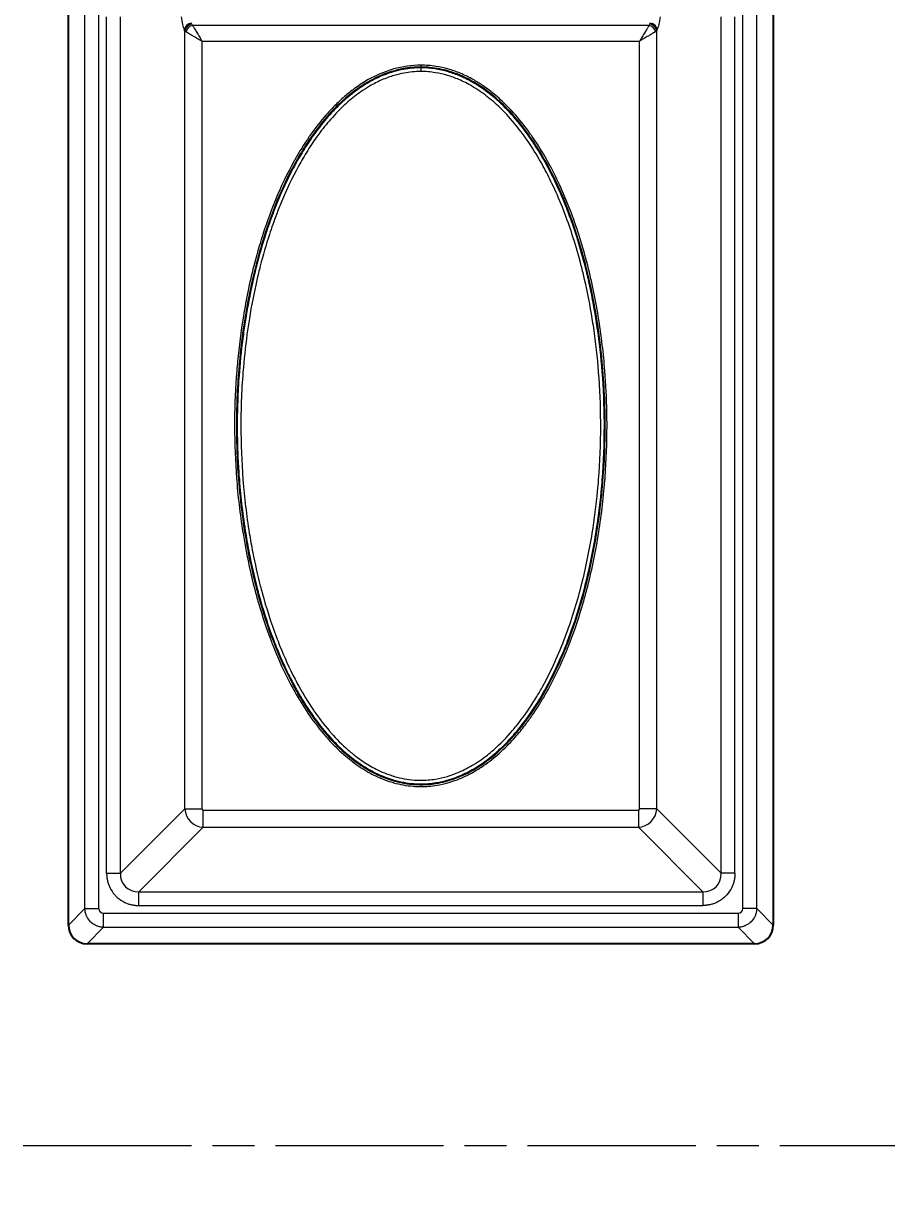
# Model space of a CAD drawing. Header units: millimetres. Extents: x 0 to 1486, y 0 to 1051.
# Drawn here: x 882.64 to 919.02, y 287.73 to 336.79 of the extents above; entities that cross this region are included whole.
import ezdxf

# ---------------------------------------------------------------- set-up
doc = ezdxf.new("R2010")
doc.units = ezdxf.units.MM
doc.header["$LTSCALE"] = 1.25
doc.linetypes.add('CHAIN', pattern=[0.3543, 0.2362, -0.0295, 0.0591, -0.0295])
for name, color, linetype, lineweight, true_color in [('Bemaßungen(DIN)', 7, 'Continuous', 5, 0x262659), ('Mittellinie(DIN)', 7, 'CHAIN', 15, 0x262659), ('Sichtbare Kanten(DIN)', 7, 'Continuous', 25, 0x262659), ('Sichtbare tangentiale Kanten(DIN)', 7, 'Continuous', 15, 0x1a1a3e)]:
    doc.layers.add(name, color=color, linetype=linetype, lineweight=lineweight, true_color=true_color)
doc.styles.add('Aktuell-DINGroßer Text', font='arial.ttf')
doc.dimstyles.new('STANDARD-DIN', dxfattribs={"dimscale": 1.25, "dimtxt": 5.25, "dimasz": 2.5, "dimexe": 3.175, "dimexo": 0, "dimgap": 0.8, "dimtad": 1, "dimrnd": 1e-08, "dimtxsty": 'Aktuell-DINGroßer Text', "dimcen": 0.09, "dimdle": 10, "dimclrd": 256, "dimclre": 256, "dimclrt": 256, "dimazin": 2, "dimtfac": 0.666667, "dimtmove": 0, "dimatfit": 3, "dimfxl": 1, "dimtolj": 1, "dimlwd": 25, "dimlwe": 25, "dimarcsym": 0})

# ---------------------------------------------------------------- blocks, each defined once
blk = doc.blocks.new('*D37')
at = {"layer": 'Bemaßungen(DIN)', "color": 250, "linetype": 'Continuous', "lineweight": 25, "true_color": 0x3f3f3f, "transparency": 16777216}
for p, q in [((1105.173, 296.347), (1131.662, 297.272)), ((1081.138, 283.508), (1131.662, 281.744))]:
    blk.add_line(p, q, dxfattribs=at)
for start, end in [(2.81942, 3.63885), (358, 2), (356.36115, 357.18058)]:
    blk.add_arc((909.321, 289.508), 218.508, start, end, dxfattribs=at)
at = {"layer": 'Bemaßungen(DIN)', "color": 250, "linetype": 'Continuous', "true_color": 0x3f3f3f, "transparency": 16777216}
for points in [[(1128.085, 300.278), (1127.044, 300.234), (1127.696, 297.134)], [(1127.044, 278.782), (1128.085, 278.738), (1127.696, 281.882)]]:
    blk.add_solid(points, dxfattribs=at)
at = {"layer": 'Defpoints', "color": 0, "linetype": 'Continuous', "transparency": 16777216}
for p in [(1105.173, 296.347), (909.321, 289.508), (1127.814, 286.966), (1081.138, 283.508)]:
    blk.add_point(p, dxfattribs=at)
at = {"layer": 'Bemaßungen(DIN)', "color": 179, "linetype": 'Continuous', "lineweight": 25, "true_color": 0x262659, "transparency": 16777216, "insert": (1120.267, 285.488), "char_height": 6.5625, "attachment_point": 1, "rotation": 90, "style": 'Aktuell-DINGroßer Text'}
blk.add_mtext('\\A1;4°', dxfattribs=at)

msp = doc.modelspace()

# ---------------------------------------------------------------- linework, layer by layer
at = {"layer": 'Mittellinie(DIN)', "ltscale": 23.990969}
msp.add_line((192.013, 289.508), (1084.263, 289.508), dxfattribs=at)
at = {"layer": 'Sichtbare Kanten(DIN)'}
for p, q in [((884.538, 298.796), (884.538, 411.92)), ((914.238, 411.92), (914.238, 298.796)), ((913.45, 298.008), (885.326, 298.008))]:
    msp.add_line(p, q, dxfattribs=at)
for centre, major_axis in [((885.351, 298.82), (-0.583, -0.583)), ((913.426, 298.82), (0.583, -0.583))]:
    msp.add_ellipse(centre, major_axis=major_axis, ratio=0.970288, start_param=5.512866, end_param=7.053504, dxfattribs=at)
at = {"layer": 'Sichtbare tangentiale Kanten(DIN)'}
for p, q in [((885.232, 299.49), (885.232, 411.227)), ((885.823, 299.49), (885.823, 411.227)), ((912.954, 299.49), (912.954, 411.227)), ((913.545, 299.49), (913.545, 411.227)), ((886.151, 300.979), (886.151, 337.061)), ((886.733, 300.979), (886.733, 337.061)), ((912.044, 300.979), (912.044, 337.061)), ((912.626, 300.979), (912.626, 337.061)), ((889.736, 336.747), (889.714, 336.79)), ((889.768, 336.704), (909.008, 336.704)), ((909.041, 336.747), (909.062, 336.79)), ((889.445, 336.478), (889.423, 336.52)), ((889.445, 303.691), (889.445, 336.478)), ((909.332, 336.478), (909.353, 336.52)), ((909.332, 303.691), (909.332, 336.478)), ((890.172, 303.691), (890.172, 336.03)), ((890.172, 336.03), (908.604, 336.03)), ((908.604, 303.691), (908.604, 336.03)), ((899.388, 335.025), (899.388, 334.949)), ((899.388, 334.949), (899.388, 334.913)), ((899.388, 334.913), (899.388, 334.759)), ((886.733, 300.979), (889.445, 303.691)), ((889.445, 303.691), (890.172, 303.691)), ((909.332, 303.691), (908.604, 303.691)), ((912.044, 300.979), (909.332, 303.691)), ((890.221, 302.915), (890.221, 303.642)), ((890.221, 303.642), (908.556, 303.642)), ((908.556, 303.642), (908.556, 302.915)), ((887.509, 300.203), (890.221, 302.915)), ((890.221, 302.915), (908.556, 302.915)), ((911.267, 300.203), (908.556, 302.915)), ((886.151, 300.979), (886.733, 300.979)), ((912.626, 300.979), (912.044, 300.979)), ((887.509, 300.203), (911.267, 300.203)), ((887.509, 299.621), (887.509, 300.203)), ((911.267, 300.203), (911.267, 299.621)), ((884.538, 298.796), (885.232, 299.49)), ((885.232, 299.49), (885.823, 299.49)), ((886.02, 298.702), (886.02, 299.293)), ((886.02, 299.293), (912.757, 299.293)), ((887.509, 299.621), (911.267, 299.621)), ((912.757, 299.293), (912.757, 298.702)), ((913.545, 299.49), (912.954, 299.49)), ((914.238, 298.796), (913.545, 299.49)), ((885.326, 298.008), (886.02, 298.702)), ((886.02, 298.702), (912.757, 298.702)), ((913.45, 298.008), (912.757, 298.702))]:
    msp.add_line(p, q, dxfattribs=at)
for centre, major_axis, ratio, start_param, end_param in [((889.554, 337.595), (-0.001, 1.197), 0.249407, 2.033422, 2.685728), ((909.223, 337.595), (0.001, 1.197), 0.249407, 3.597457, 4.249764), ((889.714, 336.52), (-0.267, -0.136), 0.876427, 4.292601, 5.756816), ((889.736, 336.478), (-0.267, -0.136), 0.876427, 4.292601, 5.756816), ((889.768, 336.434), (-0.212, -0.212), 0.822157, 4.024283, 5.400495), ((890.261, 336.799), (-0.539, 0), 0.439726, 0.219686, 0.413587), ((908.515, 336.799), (0.539, 0), 0.439726, 5.869599, 6.063499), ((909.008, 336.434), (0.212, -0.212), 0.822157, 0.88269, 2.258902), ((909.041, 336.478), (0.267, -0.136), 0.876427, 0.526369, 1.990584), ((909.062, 336.52), (0.267, -0.136), 0.876427, 0.526369, 1.990584), ((890.226, 336.531), (-0.803, 0), 0.281851, 0.234549, 0.438861), ((908.551, 336.531), (0.803, 0), 0.281851, 5.844325, 6.048636), ((890.224, 303.694), (0.566, -0.566), 0.950188, 3.956104, 5.468674), ((890.224, 303.694), (0.0375, 0.0375), 0.943242, 2.385308, 3.897877), ((908.553, 303.694), (-0.566, -0.566), 0.950188, 0.814511, 2.327081), ((908.553, 303.694), (-0.0375, 0.0375), 0.943242, 2.385308, 3.897877), ((887.593, 301.063), (0.65, 0.65), 0.870843, 2.385491, 3.897694), ((911.183, 301.063), (-0.65, 0.65), 0.870843, 2.385491, 3.897694), ((886.026, 299.496), (-0.146, -0.146), 0.970883, 5.512439, 7.053932), ((912.751, 299.496), (-0.146, 0.146), 0.970883, 2.370846, 3.912339)]:
    msp.add_ellipse(centre, major_axis=major_axis, ratio=ratio, start_param=start_param, end_param=end_param, dxfattribs=at)
for points, knots in [([(889.768, 336.704), (889.774, 336.695), (889.779, 336.685), (889.785, 336.675), (889.792, 336.665), (889.798, 336.654), (889.805, 336.643), (889.816, 336.624), (889.828, 336.604), (889.841, 336.583), (889.843, 336.579), (889.846, 336.574), (889.848, 336.57), (889.874, 336.527), (889.902, 336.481), (889.931, 336.432), (889.937, 336.423), (889.943, 336.413), (889.949, 336.403), (889.984, 336.344), (890.021, 336.283), (890.058, 336.22), (890.077, 336.189), (890.096, 336.157), (890.115, 336.126), (890.125, 336.11), (890.134, 336.094), (890.144, 336.078), (890.153, 336.062), (890.163, 336.046), (890.172, 336.03)], [0, 0, 0, 0, 0.0583903, 0.0583903, 0.0583903, 0.1166231, 0.1166231, 0.1166231, 0.213731, 0.213731, 0.213731, 0.233069, 0.233069, 0.233069, 0.4274621, 0.4274621, 0.4274621, 0.4661163, 0.4661163, 0.4661163, 0.6989275, 0.6989275, 0.6989275, 0.8156207, 0.8156207, 0.8156207, 0.8739806, 0.8739806, 0.8739806, 0.9322842, 0.9322842, 0.9322842, 0.9322842]), ([(909.008, 336.704), (909.003, 336.695), (908.997, 336.685), (908.991, 336.675), (908.985, 336.665), (908.978, 336.654), (908.972, 336.643), (908.961, 336.624), (908.949, 336.604), (908.936, 336.583), (908.933, 336.579), (908.931, 336.574), (908.928, 336.57), (908.903, 336.527), (908.875, 336.481), (908.845, 336.432), (908.84, 336.423), (908.834, 336.413), (908.828, 336.403), (908.792, 336.344), (908.756, 336.283), (908.718, 336.22), (908.699, 336.189), (908.68, 336.157), (908.661, 336.126), (908.652, 336.11), (908.642, 336.094), (908.633, 336.078), (908.623, 336.062), (908.614, 336.046), (908.604, 336.03)], [0, 0, 0, 0, 0.0583903, 0.0583903, 0.0583903, 0.1166231, 0.1166231, 0.1166231, 0.2137311, 0.2137311, 0.2137311, 0.233069, 0.233069, 0.233069, 0.4274621, 0.4274621, 0.4274621, 0.4661163, 0.4661163, 0.4661163, 0.6989275, 0.6989275, 0.6989275, 0.8156207, 0.8156207, 0.8156207, 0.8739806, 0.8739806, 0.8739806, 0.9322842, 0.9322842, 0.9322842, 0.9322842]), ([(889.499, 336.434), (889.508, 336.429), (889.517, 336.423), (889.528, 336.417), (889.538, 336.411), (889.549, 336.405), (889.56, 336.398), (889.579, 336.387), (889.599, 336.375), (889.62, 336.362), (889.624, 336.36), (889.628, 336.357), (889.632, 336.354), (889.675, 336.329), (889.722, 336.301), (889.77, 336.272), (889.78, 336.266), (889.79, 336.26), (889.799, 336.254), (889.858, 336.219), (889.92, 336.182), (889.982, 336.144), (890.014, 336.125), (890.045, 336.107), (890.077, 336.087), (890.093, 336.078), (890.109, 336.068), (890.125, 336.059), (890.14, 336.049), (890.156, 336.04), (890.172, 336.03)], [0, 0, 0, 0, 0.0583903, 0.0583903, 0.0583903, 0.1166231, 0.1166231, 0.1166231, 0.213731, 0.213731, 0.213731, 0.233069, 0.233069, 0.233069, 0.4274621, 0.4274621, 0.4274621, 0.4661163, 0.4661163, 0.4661163, 0.6989275, 0.6989275, 0.6989275, 0.8156207, 0.8156207, 0.8156207, 0.8739806, 0.8739806, 0.8739806, 0.9322842, 0.9322842, 0.9322842, 0.9322842]), ([(909.278, 336.434), (909.269, 336.429), (909.259, 336.423), (909.249, 336.417), (909.239, 336.411), (909.228, 336.405), (909.217, 336.398), (909.198, 336.387), (909.178, 336.375), (909.157, 336.362), (909.153, 336.36), (909.148, 336.357), (909.144, 336.354), (909.101, 336.329), (909.055, 336.301), (909.006, 336.272), (908.997, 336.266), (908.987, 336.26), (908.977, 336.254), (908.918, 336.219), (908.857, 336.182), (908.794, 336.144), (908.763, 336.125), (908.731, 336.107), (908.7, 336.087), (908.684, 336.078), (908.668, 336.068), (908.652, 336.059), (908.636, 336.049), (908.62, 336.04), (908.604, 336.03)], [0, 0, 0, 0, 0.0583903, 0.0583903, 0.0583903, 0.1166231, 0.1166231, 0.1166231, 0.2137311, 0.2137311, 0.2137311, 0.233069, 0.233069, 0.233069, 0.4274621, 0.4274621, 0.4274621, 0.4661163, 0.4661163, 0.4661163, 0.6989275, 0.6989275, 0.6989275, 0.8156207, 0.8156207, 0.8156207, 0.8739806, 0.8739806, 0.8739806, 0.9322842, 0.9322842, 0.9322842, 0.9322842]), ([(899.388, 335.025), (899.601, 335.025), (899.815, 335.008), (900.025, 334.975), (900.197, 334.948), (900.367, 334.911), (900.534, 334.864), (900.71, 334.814), (900.882, 334.754), (901.051, 334.684), (901.24, 334.605), (901.423, 334.515), (901.601, 334.415), (901.733, 334.34), (901.863, 334.26), (901.989, 334.175), (902.183, 334.043), (902.37, 333.9), (902.549, 333.749), (902.641, 333.671), (902.73, 333.591), (902.817, 333.51), (903.012, 333.327), (903.198, 333.135), (903.374, 332.934), (903.598, 332.68), (903.807, 332.414), (904.003, 332.138), (904.031, 332.098), (904.059, 332.058), (904.087, 332.018), (904.307, 331.7), (904.511, 331.371), (904.7, 331.034), (904.725, 330.99), (904.75, 330.946), (904.774, 330.902), (904.935, 330.607), (905.086, 330.306), (905.228, 330.001), (905.391, 329.648), (905.542, 329.29), (905.681, 328.927), (905.956, 328.212), (906.187, 327.48), (906.381, 326.74), (906.383, 326.734), (906.384, 326.728), (906.386, 326.722), (906.582, 325.973), (906.74, 325.215), (906.865, 324.451), (906.932, 324.046), (906.989, 323.639), (907.037, 323.231), (907.079, 322.871), (907.115, 322.509), (907.143, 322.147), (907.189, 321.568), (907.218, 320.987), (907.229, 320.406), (907.233, 320.213), (907.235, 320.021), (907.235, 319.829), (907.235, 319.108), (907.209, 318.388), (907.156, 317.67), (907.152, 317.617), (907.148, 317.563), (907.144, 317.51), (907.082, 316.739), (906.99, 315.97), (906.865, 315.206), (906.864, 315.198), (906.863, 315.19), (906.861, 315.183), (906.737, 314.427), (906.58, 313.676), (906.386, 312.936), (906.337, 312.749), (906.286, 312.563), (906.233, 312.378), (906.071, 311.82), (905.888, 311.268), (905.679, 310.726), (905.644, 310.633), (905.607, 310.54), (905.57, 310.447), (905.318, 309.822), (905.031, 309.211), (904.701, 308.623), (904.656, 308.545), (904.611, 308.467), (904.566, 308.389), (904.415, 308.134), (904.256, 307.883), (904.087, 307.639), (903.989, 307.498), (903.887, 307.358), (903.783, 307.222), (903.652, 307.051), (903.516, 306.885), (903.374, 306.723), (903.189, 306.513), (902.995, 306.311), (902.789, 306.121), (902.711, 306.049), (902.631, 305.978), (902.549, 305.909), (902.329, 305.723), (902.097, 305.55), (901.854, 305.395), (901.771, 305.342), (901.686, 305.291), (901.601, 305.243), (901.382, 305.119), (901.154, 305.011), (900.919, 304.921), (900.793, 304.873), (900.664, 304.83), (900.534, 304.793), (900.379, 304.749), (900.221, 304.714), (900.063, 304.688), (899.84, 304.651), (899.614, 304.632), (899.388, 304.632), (899.277, 304.632), (899.166, 304.637), (899.055, 304.646), (898.781, 304.668), (898.508, 304.718), (898.243, 304.793), (898.238, 304.794), (898.234, 304.796), (898.229, 304.797), (897.937, 304.88), (897.654, 304.994), (897.383, 305.131), (897.313, 305.167), (897.244, 305.204), (897.176, 305.243), (896.944, 305.374), (896.721, 305.522), (896.509, 305.683), (896.413, 305.756), (896.319, 305.831), (896.227, 305.909), (895.992, 306.108), (895.77, 306.323), (895.56, 306.548), (895.507, 306.606), (895.454, 306.664), (895.402, 306.723), (895.147, 307.014), (894.91, 307.321), (894.69, 307.639), (894.67, 307.668), (894.65, 307.697), (894.631, 307.726), (894.433, 308.017), (894.248, 308.317), (894.076, 308.623), (894.02, 308.722), (893.966, 308.821), (893.913, 308.921), (893.638, 309.439), (893.395, 309.973), (893.179, 310.518), (893.151, 310.587), (893.124, 310.656), (893.097, 310.726), (892.889, 311.268), (892.705, 311.82), (892.544, 312.378), (892.49, 312.563), (892.439, 312.749), (892.39, 312.936), (892.223, 313.575), (892.083, 314.221), (891.968, 314.872), (891.948, 314.983), (891.929, 315.095), (891.911, 315.206), (891.786, 315.97), (891.694, 316.739), (891.633, 317.51), (891.631, 317.538), (891.628, 317.567), (891.626, 317.595), (891.57, 318.338), (891.542, 319.083), (891.542, 319.829), (891.542, 319.9), (891.542, 319.97), (891.542, 320.041), (891.547, 320.744), (891.577, 321.447), (891.633, 322.147), (891.643, 322.278), (891.654, 322.408), (891.667, 322.538), (891.726, 323.178), (891.807, 323.817), (891.911, 324.451), (891.971, 324.814), (892.038, 325.177), (892.113, 325.537), (892.196, 325.934), (892.288, 326.329), (892.39, 326.722), (892.502, 327.148), (892.626, 327.572), (892.763, 327.991), (892.866, 328.307), (892.978, 328.621), (893.097, 328.931), (893.152, 329.073), (893.208, 329.214), (893.266, 329.354), (893.497, 329.914), (893.757, 330.461), (894.052, 330.99), (894.06, 331.005), (894.068, 331.019), (894.076, 331.034), (894.266, 331.371), (894.469, 331.7), (894.69, 332.018), (894.699, 332.032), (894.709, 332.046), (894.719, 332.06), (894.931, 332.363), (895.158, 332.656), (895.402, 332.934), (895.531, 333.08), (895.664, 333.222), (895.803, 333.359), (895.939, 333.494), (896.081, 333.624), (896.227, 333.749), (896.359, 333.861), (896.496, 333.968), (896.636, 334.069), (896.81, 334.194), (896.99, 334.31), (897.175, 334.415), (897.325, 334.499), (897.48, 334.577), (897.637, 334.646), (897.834, 334.732), (898.036, 334.805), (898.243, 334.864), (898.615, 334.969), (899.002, 335.025), (899.388, 335.025)], [0, 0, 0, 0, 0.639708, 0.639708, 0.639708, 1.160348, 1.160348, 1.160348, 1.708499, 1.708499, 1.708499, 2.321068, 2.321068, 2.321068, 2.777127, 2.777127, 2.777127, 3.481707, 3.481707, 3.481707, 3.840961, 3.840961, 3.840961, 4.642216, 4.642216, 4.642216, 5.656868, 5.656868, 5.656868, 5.802986, 5.802986, 5.802986, 6.963587, 6.963587, 6.963587, 7.114552, 7.114552, 7.114552, 8.124051, 8.124051, 8.124051, 9.289556, 9.289556, 9.289556, 11.587453, 11.587453, 11.587453, 11.605982, 11.605982, 11.605982, 13.927144, 13.927144, 13.927144, 15.159529, 15.159529, 15.159529, 16.248341, 16.248341, 16.248341, 17.992352, 17.992352, 17.992352, 18.569576, 18.569576, 18.569576, 20.730291, 20.730291, 20.730291, 20.890769, 20.890769, 20.890769, 23.211965, 23.211965, 23.211965, 23.235727, 23.235727, 23.235727, 25.53318, 25.53318, 25.53318, 26.112017, 26.112017, 26.112017, 27.854377, 27.854377, 27.854377, 28.153739, 28.153739, 28.153739, 30.175566, 30.175566, 30.175566, 30.445968, 30.445968, 30.445968, 31.33622, 31.33622, 31.33622, 31.85246, 31.85246, 31.85246, 32.496894, 32.496894, 32.496894, 33.336993, 33.336993, 33.336993, 33.657412, 33.657412, 33.657412, 34.522413, 34.522413, 34.522413, 34.818036, 34.818036, 34.818036, 35.57249, 35.57249, 35.57249, 35.978641, 35.978641, 35.978641, 36.46173, 36.46173, 36.46173, 37.139135, 37.139135, 37.139135, 37.472442, 37.472442, 37.472442, 38.299742, 38.299742, 38.299742, 38.313597, 38.313597, 38.313597, 39.224503, 39.224503, 39.224503, 39.460285, 39.460285, 39.460285, 40.259784, 40.259784, 40.259784, 40.620853, 40.620853, 40.620853, 41.545701, 41.545701, 41.545701, 41.781511, 41.781511, 41.781511, 42.942132, 42.942132, 42.942132, 43.047049, 43.047049, 43.047049, 44.102719, 44.102719, 44.102719, 44.442229, 44.442229, 44.442229, 46.200033, 46.200033, 46.200033, 46.423921, 46.423921, 46.423921, 48.166433, 48.166433, 48.166433, 48.745108, 48.745108, 48.745108, 50.727284, 50.727284, 50.727284, 51.066318, 51.066318, 51.066318, 53.387519, 53.387519, 53.387519, 53.473034, 53.473034, 53.473034, 55.708716, 55.708716, 55.708716, 55.921312, 55.921312, 55.921312, 58.029915, 58.029915, 58.029915, 58.421576, 58.421576, 58.421576, 60.351166, 60.351166, 60.351166, 61.455449, 61.455449, 61.455449, 62.672368, 62.672368, 62.672368, 63.995258, 63.995258, 63.995258, 64.993535, 64.993535, 64.993535, 65.448701, 65.448701, 65.448701, 67.264643, 67.264643, 67.264643, 67.314699, 67.314699, 67.314699, 68.475297, 68.475297, 68.475297, 68.525889, 68.525889, 68.525889, 69.636002, 69.636002, 69.636002, 70.220476, 70.220476, 70.220476, 70.796631, 70.796631, 70.796631, 71.316647, 71.316647, 71.316647, 71.957253, 71.957253, 71.957253, 72.473802, 72.473802, 72.473802, 73.117889, 73.117889, 73.117889, 74.278288, 74.278288, 74.278288, 74.278288]), ([(899.388, 334.949), (899.65, 334.949), (900.209, 334.893), (901.083, 334.623), (901.962, 334.139), (902.811, 333.448), (903.571, 332.62), (904.202, 331.737), (904.935, 330.501), (905.672, 328.857), (906.297, 326.872), (906.715, 324.986), (907.029, 322.896), (907.195, 320.452), (907.122, 317.597), (906.782, 314.9), (906.224, 312.494), (905.507, 310.383), (904.664, 308.62), (903.706, 307.191), (902.801, 306.188), (901.869, 305.454), (900.98, 304.995), (900.047, 304.727), (899.065, 304.673), (898.144, 304.873), (897.39, 305.196), (896.76, 305.575), (896.158, 306.051), (895.554, 306.646), (894.985, 307.335), (894.444, 308.129), (893.839, 309.183), (893.195, 310.599), (892.556, 312.489), (892.005, 314.845), (891.674, 317.414), (891.585, 320.067), (891.713, 322.638), (892.09, 325.29), (892.682, 327.615), (893.383, 329.501), (893.994, 330.768), (894.61, 331.787), (895.183, 332.582), (895.908, 333.394), (896.733, 334.087), (897.683, 334.62), (898.551, 334.893), (899.141, 334.949), (899.388, 334.949)], [0, 0, 0, 0, 0.801473, 1.708499, 2.777127, 3.840961, 5.018658, 6.172353, 7.114552, 9.351003, 11.587453, 13.373491, 15.159529, 17.94491, 20.730291, 23.740723, 26.112017, 28.153739, 30.445968, 31.987116, 33.336993, 34.522413, 35.57249, 36.368743, 37.472442, 38.554664, 39.224503, 39.965544, 40.78815, 41.545701, 42.532728, 43.487478, 44.442229, 46.200033, 48.166433, 50.445565, 53.473034, 55.947305, 58.421576, 61.208417, 63.995258, 65.629951, 67.264643, 68.228999, 69.222094, 70.220476, 71.519846, 72.473802, 73.523577, 74.278288, 74.278288, 74.278288, 74.278288]), ([(899.388, 334.913), (899.781, 334.913), (900.174, 334.852), (900.55, 334.742), (900.72, 334.692), (900.887, 334.631), (901.05, 334.562), (901.246, 334.478), (901.437, 334.381), (901.621, 334.274), (901.736, 334.206), (901.849, 334.134), (901.959, 334.059), (902.169, 333.915), (902.37, 333.757), (902.561, 333.59), (902.603, 333.553), (902.646, 333.515), (902.687, 333.477), (902.93, 333.254), (903.158, 333.016), (903.371, 332.766), (903.432, 332.695), (903.492, 332.623), (903.551, 332.55), (903.733, 332.323), (903.904, 332.089), (904.066, 331.849), (904.116, 331.775), (904.165, 331.7), (904.214, 331.625), (904.372, 331.378), (904.522, 331.125), (904.664, 330.868), (904.671, 330.855), (904.678, 330.842), (904.686, 330.828), (904.841, 330.544), (904.986, 330.254), (905.122, 329.961), (905.286, 329.609), (905.436, 329.252), (905.575, 328.89), (905.588, 328.856), (905.601, 328.821), (905.614, 328.786), (905.738, 328.459), (905.852, 328.129), (905.958, 327.796), (906.083, 327.403), (906.197, 327.006), (906.3, 326.607), (906.36, 326.373), (906.416, 326.138), (906.469, 325.902), (906.583, 325.395), (906.681, 324.885), (906.764, 324.372), (906.785, 324.24), (906.806, 324.108), (906.825, 323.975), (906.916, 323.355), (906.985, 322.732), (907.034, 322.107), (907.089, 321.402), (907.118, 320.694), (907.122, 319.987), (907.122, 319.934), (907.122, 319.881), (907.122, 319.829), (907.122, 319.068), (907.093, 318.308), (907.034, 317.55), (907.021, 317.385), (907.006, 317.219), (906.991, 317.053), (906.934, 316.462), (906.859, 315.872), (906.764, 315.285), (906.703, 314.905), (906.633, 314.525), (906.554, 314.148), (906.478, 313.78), (906.393, 313.414), (906.3, 313.05), (906.138, 312.422), (905.95, 311.799), (905.731, 311.188), (905.693, 311.082), (905.654, 310.976), (905.614, 310.871), (905.51, 310.595), (905.399, 310.321), (905.281, 310.049), (905.096, 309.625), (904.894, 309.207), (904.67, 308.801), (904.668, 308.797), (904.666, 308.793), (904.664, 308.789), (904.528, 308.542), (904.385, 308.3), (904.233, 308.062), (904.178, 307.977), (904.123, 307.892), (904.066, 307.809), (903.902, 307.566), (903.728, 307.329), (903.544, 307.099), (903.487, 307.029), (903.429, 306.96), (903.371, 306.891), (903.164, 306.649), (902.944, 306.418), (902.71, 306.201), (902.661, 306.156), (902.611, 306.111), (902.561, 306.067), (902.366, 305.897), (902.162, 305.738), (901.948, 305.592), (901.841, 305.519), (901.732, 305.45), (901.621, 305.384), (901.527, 305.33), (901.432, 305.278), (901.336, 305.229), (901.13, 305.125), (900.918, 305.035), (900.699, 304.962), (900.65, 304.945), (900.6, 304.93), (900.55, 304.915), (900.378, 304.864), (900.203, 304.824), (900.026, 304.796), (899.815, 304.762), (899.602, 304.745), (899.388, 304.745), (899.29, 304.745), (899.191, 304.748), (899.093, 304.756), (898.799, 304.778), (898.508, 304.832), (898.226, 304.915), (898.21, 304.92), (898.193, 304.925), (898.177, 304.93), (897.839, 305.034), (897.515, 305.179), (897.21, 305.353), (897.192, 305.363), (897.174, 305.374), (897.156, 305.384), (896.955, 305.502), (896.763, 305.632), (896.578, 305.772), (896.454, 305.866), (896.333, 305.965), (896.216, 306.067), (896.148, 306.126), (896.082, 306.187), (896.016, 306.248), (895.801, 306.451), (895.598, 306.666), (895.407, 306.89), (895.176, 307.16), (894.962, 307.442), (894.762, 307.733), (894.745, 307.758), (894.727, 307.783), (894.71, 307.809), (894.601, 307.97), (894.496, 308.135), (894.394, 308.302), (894.297, 308.462), (894.203, 308.625), (894.113, 308.789), (894.01, 308.975), (893.912, 309.163), (893.818, 309.353), (893.629, 309.736), (893.457, 310.126), (893.298, 310.521), (893.252, 310.637), (893.206, 310.754), (893.162, 310.871), (892.964, 311.396), (892.789, 311.929), (892.635, 312.468), (892.58, 312.661), (892.527, 312.855), (892.477, 313.05), (892.356, 313.519), (892.25, 313.992), (892.158, 314.467), (892.105, 314.739), (892.056, 315.012), (892.012, 315.285), (891.891, 316.036), (891.802, 316.792), (891.742, 317.55), (891.722, 317.806), (891.706, 318.063), (891.693, 318.319), (891.667, 318.822), (891.654, 319.325), (891.654, 319.829), (891.654, 320.222), (891.662, 320.616), (891.678, 321.01), (891.692, 321.376), (891.714, 321.742), (891.743, 322.107), (891.784, 322.637), (891.84, 323.165), (891.911, 323.691), (891.942, 323.919), (891.976, 324.146), (892.012, 324.372), (892.092, 324.863), (892.185, 325.351), (892.292, 325.836), (892.35, 326.094), (892.411, 326.351), (892.477, 326.607), (892.592, 327.055), (892.721, 327.5), (892.865, 327.94), (892.957, 328.224), (893.056, 328.506), (893.162, 328.786), (893.193, 328.869), (893.225, 328.951), (893.258, 329.034), (893.4, 329.394), (893.553, 329.751), (893.72, 330.102), (893.844, 330.361), (893.974, 330.617), (894.113, 330.868), (894.169, 330.97), (894.226, 331.071), (894.285, 331.172), (894.414, 331.392), (894.549, 331.609), (894.692, 331.822), (894.698, 331.831), (894.704, 331.84), (894.71, 331.849), (894.847, 332.052), (894.991, 332.251), (895.143, 332.445), (895.228, 332.554), (895.315, 332.661), (895.405, 332.767), (895.594, 332.987), (895.793, 333.198), (896.004, 333.398), (896.074, 333.463), (896.144, 333.528), (896.216, 333.59), (896.399, 333.751), (896.591, 333.902), (896.792, 334.041), (896.91, 334.123), (897.031, 334.201), (897.155, 334.274), (897.325, 334.373), (897.5, 334.463), (897.68, 334.542), (897.857, 334.62), (898.04, 334.687), (898.226, 334.742), (898.367, 334.783), (898.51, 334.818), (898.654, 334.844), (898.896, 334.889), (899.142, 334.913), (899.388, 334.913)], [0, 0, 0, 0, 1.13436, 1.13436, 1.13436, 1.648132, 1.648132, 1.648132, 2.268893, 2.268893, 2.268893, 2.658644, 2.658644, 2.658644, 3.403508, 3.403508, 3.403508, 3.570243, 3.570243, 3.570243, 4.538009, 4.538009, 4.538009, 4.814995, 4.814995, 4.814995, 5.672522, 5.672522, 5.672522, 5.936787, 5.936787, 5.936787, 6.807049, 6.807049, 6.807049, 6.85221, 6.85221, 6.85221, 7.813767, 7.813767, 7.813767, 8.965202, 8.965202, 8.965202, 9.076064, 9.076064, 9.076064, 10.116636, 10.116636, 10.116636, 11.345066, 11.345066, 11.345066, 12.065149, 12.065149, 12.065149, 13.614093, 13.614093, 13.614093, 14.013663, 14.013663, 14.013663, 15.88308, 15.88308, 15.88308, 17.995019, 17.995019, 17.995019, 18.152131, 18.152131, 18.152131, 20.421151, 20.421151, 20.421151, 20.917399, 20.917399, 20.917399, 22.690238, 22.690238, 22.690238, 23.83978, 23.83978, 23.83978, 24.959232, 24.959232, 24.959232, 26.893631, 26.893631, 26.893631, 27.228211, 27.228211, 27.228211, 28.107348, 28.107348, 28.107348, 29.483886, 29.483886, 29.483886, 29.497213, 29.497213, 29.497213, 30.332062, 30.332062, 30.332062, 30.631736, 30.631736, 30.631736, 31.500075, 31.500075, 31.500075, 31.766262, 31.766262, 31.766262, 32.704434, 32.704434, 32.704434, 32.900755, 32.900755, 32.900755, 33.658217, 33.658217, 33.658217, 34.035302, 34.035302, 34.035302, 34.350766, 34.350766, 34.350766, 35.019428, 35.019428, 35.019428, 35.169775, 35.169775, 35.169775, 35.688089, 35.688089, 35.688089, 36.304253, 36.304253, 36.304253, 36.588432, 36.588432, 36.588432, 37.438768, 37.438768, 37.438768, 37.488776, 37.488776, 37.488776, 38.512582, 38.512582, 38.512582, 38.573276, 38.573276, 38.573276, 39.250927, 39.250927, 39.250927, 39.707763, 39.707763, 39.707763, 39.971507, 39.971507, 39.971507, 40.840853, 40.840853, 40.840853, 41.886498, 41.886498, 41.886498, 41.976802, 41.976802, 41.976802, 42.555048, 42.555048, 42.555048, 43.111289, 43.111289, 43.111289, 43.74126, 43.74126, 43.74126, 45.007841, 45.007841, 45.007841, 45.380295, 45.380295, 45.380295, 47.050279, 47.050279, 47.050279, 47.649332, 47.649332, 47.649332, 49.092716, 49.092716, 49.092716, 49.918292, 49.918292, 49.918292, 52.18734, 52.18734, 52.18734, 52.954306, 52.954306, 52.954306, 54.456398, 54.456398, 54.456398, 55.632024, 55.632024, 55.632024, 56.72542, 56.72542, 56.72542, 58.309742, 58.309742, 58.309742, 58.994445, 58.994445, 58.994445, 60.475949, 60.475949, 60.475949, 61.263459, 61.263459, 61.263459, 62.642156, 62.642156, 62.642156, 63.532468, 63.532468, 63.532468, 63.795658, 63.795658, 63.795658, 64.94916, 64.94916, 64.94916, 65.801482, 65.801482, 65.801482, 66.146102, 66.146102, 66.146102, 66.904062, 66.904062, 66.904062, 66.935983, 66.935983, 66.935983, 67.662022, 67.662022, 67.662022, 68.070543, 68.070543, 68.070543, 68.924954, 68.924954, 68.924954, 69.205049, 69.205049, 69.205049, 69.919449, 69.919449, 69.919449, 70.33964, 70.33964, 70.33964, 70.911285, 70.911285, 70.911285, 71.474241, 71.474241, 71.474241, 71.898749, 71.898749, 71.898749, 72.608523, 72.608523, 72.608523, 72.608523]), ([(899.388, 334.759), (899.595, 334.759), (899.802, 334.742), (900.006, 334.709), (900.175, 334.682), (900.343, 334.644), (900.507, 334.595), (900.671, 334.547), (900.832, 334.488), (900.99, 334.421), (901.18, 334.34), (901.365, 334.246), (901.544, 334.141), (901.656, 334.076), (901.765, 334.006), (901.872, 333.933), (902.077, 333.792), (902.273, 333.638), (902.46, 333.475), (902.502, 333.438), (902.543, 333.401), (902.584, 333.364), (902.818, 333.149), (903.038, 332.919), (903.245, 332.678), (903.248, 332.675), (903.251, 332.671), (903.255, 332.667), (903.449, 332.44), (903.632, 332.202), (903.805, 331.958), (903.85, 331.893), (903.895, 331.829), (903.939, 331.763), (904.151, 331.45), (904.347, 331.126), (904.53, 330.795), (904.537, 330.781), (904.544, 330.768), (904.551, 330.755), (904.68, 330.52), (904.801, 330.281), (904.916, 330.039), (905.073, 329.71), (905.218, 329.376), (905.353, 329.037), (905.393, 328.936), (905.432, 328.834), (905.471, 328.732), (905.594, 328.408), (905.707, 328.08), (905.812, 327.749), (905.937, 327.359), (906.049, 326.965), (906.151, 326.569), (906.201, 326.376), (906.248, 326.183), (906.292, 325.99), (906.418, 325.446), (906.524, 324.898), (906.613, 324.348), (906.634, 324.216), (906.654, 324.085), (906.674, 323.953), (906.764, 323.336), (906.833, 322.717), (906.881, 322.096), (906.936, 321.394), (906.965, 320.69), (906.969, 319.986), (906.969, 319.933), (906.969, 319.881), (906.969, 319.829), (906.969, 319.072), (906.94, 318.316), (906.881, 317.562), (906.869, 317.402), (906.855, 317.242), (906.84, 317.082), (906.783, 316.489), (906.708, 315.898), (906.613, 315.309), (906.552, 314.931), (906.482, 314.554), (906.404, 314.179), (906.328, 313.814), (906.244, 313.45), (906.151, 313.089), (905.963, 312.356), (905.738, 311.633), (905.471, 310.925), (905.204, 310.217), (904.894, 309.525), (904.53, 308.863), (904.448, 308.715), (904.364, 308.568), (904.277, 308.423), (904.169, 308.244), (904.057, 308.068), (903.939, 307.894), (903.777, 307.655), (903.606, 307.421), (903.424, 307.196), (903.369, 307.126), (903.312, 307.058), (903.254, 306.991), (903.008, 306.703), (902.744, 306.431), (902.46, 306.182), (902.434, 306.16), (902.408, 306.138), (902.383, 306.116), (902.216, 305.975), (902.042, 305.841), (901.862, 305.718), (901.758, 305.647), (901.652, 305.58), (901.543, 305.516), (901.341, 305.398), (901.131, 305.293), (900.915, 305.205), (900.781, 305.151), (900.645, 305.103), (900.507, 305.062), (900.341, 305.013), (900.172, 304.974), (900.002, 304.947), (899.799, 304.914), (899.594, 304.898), (899.388, 304.898), (899.298, 304.898), (899.209, 304.901), (899.119, 304.907), (898.832, 304.927), (898.546, 304.98), (898.27, 305.062), (898.254, 305.067), (898.238, 305.071), (898.222, 305.076), (897.974, 305.153), (897.733, 305.252), (897.502, 305.369), (897.411, 305.416), (897.321, 305.465), (897.233, 305.516), (897.038, 305.631), (896.851, 305.757), (896.671, 305.894), (896.549, 305.986), (896.431, 306.082), (896.317, 306.182), (896.067, 306.401), (895.833, 306.637), (895.614, 306.885), (895.583, 306.92), (895.552, 306.955), (895.522, 306.991), (895.296, 307.255), (895.085, 307.533), (894.888, 307.82), (894.871, 307.845), (894.854, 307.869), (894.837, 307.894), (894.625, 308.208), (894.429, 308.531), (894.247, 308.863), (894.194, 308.958), (894.143, 309.054), (894.092, 309.151), (893.851, 309.615), (893.635, 310.092), (893.44, 310.578), (893.394, 310.693), (893.349, 310.809), (893.305, 310.925), (893.074, 311.538), (892.875, 312.162), (892.703, 312.794), (892.677, 312.892), (892.651, 312.99), (892.625, 313.089), (892.505, 313.555), (892.4, 314.024), (892.308, 314.497), (892.255, 314.767), (892.207, 315.038), (892.163, 315.309), (892.043, 316.056), (891.954, 316.808), (891.895, 317.562), (891.836, 318.316), (891.807, 319.072), (891.807, 319.829), (891.807, 320.176), (891.813, 320.524), (891.826, 320.872), (891.84, 321.28), (891.863, 321.688), (891.895, 322.095), (891.936, 322.622), (891.992, 323.147), (892.063, 323.671), (892.094, 323.897), (892.127, 324.123), (892.164, 324.348), (892.251, 324.889), (892.355, 325.427), (892.477, 325.961), (892.524, 326.164), (892.573, 326.367), (892.625, 326.569), (892.74, 327.014), (892.868, 327.455), (893.01, 327.892), (893.102, 328.174), (893.201, 328.454), (893.305, 328.732), (893.373, 328.911), (893.443, 329.088), (893.516, 329.265), (893.732, 329.787), (893.975, 330.299), (894.247, 330.795), (894.302, 330.895), (894.359, 330.995), (894.417, 331.094), (894.55, 331.322), (894.69, 331.545), (894.837, 331.763), (894.901, 331.857), (894.966, 331.951), (895.032, 332.043), (895.187, 332.258), (895.35, 332.466), (895.522, 332.667), (895.707, 332.883), (895.903, 333.091), (896.11, 333.287), (896.177, 333.351), (896.246, 333.414), (896.317, 333.475), (896.496, 333.632), (896.683, 333.78), (896.879, 333.915), (896.994, 333.995), (897.112, 334.071), (897.233, 334.141), (897.397, 334.238), (897.567, 334.325), (897.741, 334.402), (897.913, 334.477), (898.09, 334.542), (898.27, 334.595), (898.405, 334.635), (898.543, 334.668), (898.682, 334.694), (898.915, 334.737), (899.152, 334.759), (899.388, 334.759)], [0, 0, 0, 0, 0.620901, 0.620901, 0.620901, 1.134291, 1.134291, 1.134291, 1.648132, 1.648132, 1.648132, 2.268896, 2.268896, 2.268896, 2.658644, 2.658644, 2.658644, 3.403509, 3.403509, 3.403509, 3.570243, 3.570243, 3.570243, 4.522872, 4.522872, 4.522872, 4.538033, 4.538033, 4.538033, 5.435647, 5.435647, 5.435647, 5.672526, 5.672526, 5.672526, 6.807049, 6.807049, 6.807049, 6.85221, 6.85221, 6.85221, 7.65563, 7.65563, 7.65563, 8.748582, 8.748582, 8.748582, 9.07605, 9.07605, 9.07605, 10.116636, 10.116636, 10.116636, 11.345061, 11.345061, 11.345061, 11.940907, 11.940907, 11.940907, 13.614094, 13.614094, 13.614094, 14.013663, 14.013663, 14.013663, 15.883041, 15.883041, 15.883041, 17.995019, 17.995019, 17.995019, 18.152131, 18.152131, 18.152131, 20.421151, 20.421151, 20.421151, 20.902488, 20.902488, 20.902488, 22.690208, 22.690208, 22.690208, 23.83978, 23.83978, 23.83978, 24.959232, 24.959232, 24.959232, 27.228332, 27.228332, 27.228332, 29.497264, 29.497264, 29.497264, 30.004132, 30.004132, 30.004132, 30.631822, 30.631822, 30.631822, 31.500075, 31.500075, 31.500075, 31.766262, 31.766262, 31.766262, 32.900744, 32.900744, 32.900744, 33.002604, 33.002604, 33.002604, 33.658217, 33.658217, 33.658217, 34.035386, 34.035386, 34.035386, 34.737409, 34.737409, 34.737409, 35.169886, 35.169886, 35.169886, 35.688089, 35.688089, 35.688089, 36.304254, 36.304254, 36.304254, 36.573387, 36.573387, 36.573387, 37.438768, 37.438768, 37.438768, 37.488776, 37.488776, 37.488776, 38.267108, 38.267108, 38.267108, 38.573188, 38.573188, 38.573188, 39.250927, 39.250927, 39.250927, 39.707618, 39.707618, 39.707618, 40.702482, 40.702482, 40.702482, 40.842288, 40.842288, 40.842288, 41.886498, 41.886498, 41.886498, 41.976801, 41.976801, 41.976801, 43.111293, 43.111293, 43.111293, 43.438274, 43.438274, 43.438274, 45.007841, 45.007841, 45.007841, 45.380294, 45.380294, 45.380294, 47.344178, 47.344178, 47.344178, 47.649338, 47.649338, 47.649338, 49.092716, 49.092716, 49.092716, 49.918319, 49.918319, 49.918319, 52.187343, 52.187343, 52.187343, 54.456392, 54.456392, 54.456392, 55.49965, 55.49965, 55.49965, 56.725435, 56.725435, 56.725435, 58.309742, 58.309742, 58.309742, 58.994439, 58.994439, 58.994439, 60.637765, 60.637765, 60.637765, 61.26347, 61.26347, 61.26347, 62.642156, 62.642156, 62.642156, 63.532496, 63.532496, 63.532496, 64.10511, 64.10511, 64.10511, 65.801507, 65.801507, 65.801507, 66.146102, 66.146102, 66.146102, 66.936006, 66.936006, 66.936006, 67.277478, 67.277478, 67.277478, 68.070691, 68.070691, 68.070691, 68.924954, 68.924954, 68.924954, 69.205049, 69.205049, 69.205049, 69.919449, 69.919449, 69.919449, 70.339628, 70.339628, 70.339628, 70.911285, 70.911285, 70.911285, 71.474194, 71.474194, 71.474194, 71.898749, 71.898749, 71.898749, 72.608523, 72.608523, 72.608523, 72.608523]), ([(886.151, 300.979), (886.151, 300.953), (886.151, 300.927), (886.153, 300.901), (886.154, 300.882), (886.155, 300.863), (886.157, 300.843), (886.158, 300.837), (886.158, 300.831), (886.159, 300.824), (886.162, 300.799), (886.165, 300.773), (886.169, 300.748), (886.172, 300.735), (886.174, 300.722), (886.176, 300.71), (886.179, 300.697), (886.181, 300.685), (886.184, 300.672), (886.19, 300.647), (886.196, 300.622), (886.203, 300.598), (886.21, 300.573), (886.217, 300.549), (886.226, 300.525), (886.234, 300.501), (886.243, 300.477), (886.252, 300.453), (886.262, 300.43), (886.272, 300.406), (886.283, 300.384), (886.338, 300.269), (886.408, 300.163), (886.492, 300.069), (886.509, 300.05), (886.526, 300.031), (886.544, 300.014), (886.562, 299.996), (886.58, 299.979), (886.599, 299.962), (886.693, 299.878), (886.799, 299.808), (886.914, 299.753), (886.937, 299.742), (886.96, 299.732), (886.983, 299.722), (887.007, 299.713), (887.031, 299.704), (887.055, 299.696), (887.079, 299.687), (887.103, 299.68), (887.128, 299.673), (887.152, 299.666), (887.177, 299.66), (887.202, 299.654), (887.215, 299.651), (887.227, 299.649), (887.24, 299.646), (887.252, 299.644), (887.265, 299.641), (887.278, 299.639), (887.303, 299.635), (887.329, 299.632), (887.354, 299.629), (887.361, 299.628), (887.367, 299.628), (887.373, 299.627), (887.393, 299.625), (887.412, 299.624), (887.431, 299.623), (887.457, 299.621), (887.483, 299.621), (887.509, 299.621)], [-5.513202, -5.513202, -5.513202, -5.513202, -5.436809, -5.436809, -5.436809, -5.379514, -5.379514, -5.379514, -5.360415, -5.360415, -5.360415, -5.284022, -5.284022, -5.284022, -5.245825, -5.245825, -5.245825, -5.207629, -5.207629, -5.207629, -5.131235, -5.131235, -5.131235, -5.054842, -5.054842, -5.054842, -4.978448, -4.978448, -4.978448, -4.902055, -4.902055, -4.902055, -4.520088, -4.520088, -4.520088, -4.443694, -4.443694, -4.443694, -4.367301, -4.367301, -4.367301, -3.985334, -3.985334, -3.985334, -3.90894, -3.90894, -3.90894, -3.832547, -3.832547, -3.832547, -3.756153, -3.756153, -3.756153, -3.67976, -3.67976, -3.67976, -3.641563, -3.641563, -3.641563, -3.603367, -3.603367, -3.603367, -3.526973, -3.526973, -3.526973, -3.507875, -3.507875, -3.507875, -3.45058, -3.45058, -3.45058, -3.374186, -3.374186, -3.374186, -3.374186]), ([(912.626, 300.979), (912.626, 300.953), (912.625, 300.927), (912.624, 300.901), (912.623, 300.882), (912.621, 300.863), (912.619, 300.843), (912.619, 300.837), (912.618, 300.831), (912.617, 300.824), (912.615, 300.799), (912.611, 300.773), (912.607, 300.748), (912.605, 300.735), (912.603, 300.722), (912.6, 300.71), (912.598, 300.697), (912.595, 300.685), (912.592, 300.672), (912.587, 300.647), (912.581, 300.622), (912.574, 300.598), (912.567, 300.573), (912.559, 300.549), (912.551, 300.525), (912.542, 300.501), (912.534, 300.477), (912.524, 300.453), (912.514, 300.43), (912.504, 300.406), (912.493, 300.384), (912.439, 300.269), (912.368, 300.163), (912.285, 300.069), (912.268, 300.05), (912.251, 300.031), (912.233, 300.014), (912.215, 299.996), (912.197, 299.979), (912.178, 299.962), (912.084, 299.878), (911.977, 299.808), (911.863, 299.753), (911.84, 299.742), (911.817, 299.732), (911.793, 299.722), (911.77, 299.713), (911.746, 299.704), (911.722, 299.696), (911.698, 299.687), (911.673, 299.68), (911.649, 299.673), (911.624, 299.666), (911.599, 299.66), (911.574, 299.654), (911.562, 299.651), (911.549, 299.649), (911.537, 299.646), (911.524, 299.644), (911.511, 299.641), (911.499, 299.639), (911.473, 299.635), (911.448, 299.632), (911.422, 299.629), (911.416, 299.628), (911.409, 299.628), (911.403, 299.627), (911.384, 299.625), (911.364, 299.624), (911.345, 299.623), (911.319, 299.621), (911.293, 299.621), (911.267, 299.621)], [-5.513202, -5.513202, -5.513202, -5.513202, -5.436809, -5.436809, -5.436809, -5.379514, -5.379514, -5.379514, -5.360415, -5.360415, -5.360415, -5.284022, -5.284022, -5.284022, -5.245825, -5.245825, -5.245825, -5.207629, -5.207629, -5.207629, -5.131235, -5.131235, -5.131235, -5.054842, -5.054842, -5.054842, -4.978448, -4.978448, -4.978448, -4.902055, -4.902055, -4.902055, -4.520088, -4.520088, -4.520088, -4.443694, -4.443694, -4.443694, -4.367301, -4.367301, -4.367301, -3.985334, -3.985334, -3.985334, -3.90894, -3.90894, -3.90894, -3.832547, -3.832547, -3.832547, -3.756153, -3.756153, -3.756153, -3.67976, -3.67976, -3.67976, -3.641563, -3.641563, -3.641563, -3.603367, -3.603367, -3.603367, -3.526973, -3.526973, -3.526973, -3.507875, -3.507875, -3.507875, -3.45058, -3.45058, -3.45058, -3.374186, -3.374186, -3.374186, -3.374186]), ([(886.02, 298.702), (885.991, 298.702), (885.962, 298.705), (885.933, 298.709), (885.911, 298.711), (885.889, 298.715), (885.868, 298.72), (885.861, 298.721), (885.854, 298.723), (885.847, 298.725), (885.818, 298.732), (885.79, 298.74), (885.763, 298.75), (885.749, 298.756), (885.735, 298.761), (885.722, 298.767), (885.708, 298.772), (885.695, 298.779), (885.682, 298.785), (885.603, 298.824), (885.531, 298.876), (885.468, 298.938), (885.406, 299.001), (885.354, 299.073), (885.315, 299.152), (885.309, 299.165), (885.303, 299.178), (885.297, 299.192), (885.291, 299.205), (885.286, 299.219), (885.281, 299.233), (885.271, 299.26), (885.262, 299.288), (885.255, 299.316), (885.253, 299.324), (885.252, 299.331), (885.25, 299.338), (885.245, 299.359), (885.242, 299.381), (885.239, 299.403), (885.235, 299.431), (885.233, 299.461), (885.232, 299.49)], [-3.12982, -3.12982, -3.12982, -3.12982, -3.041776, -3.041776, -3.041776, -2.975742, -2.975742, -2.975742, -2.953731, -2.953731, -2.953731, -2.865686, -2.865686, -2.865686, -2.821663, -2.821663, -2.821663, -2.777642, -2.777642, -2.777642, -2.513508, -2.513508, -2.513508, -2.249374, -2.249374, -2.249374, -2.205353, -2.205353, -2.205353, -2.161329, -2.161329, -2.161329, -2.073285, -2.073285, -2.073285, -2.051273, -2.051273, -2.051273, -1.98524, -1.98524, -1.98524, -1.897195, -1.897195, -1.897195, -1.897195]), ([(913.545, 299.49), (913.544, 299.461), (913.542, 299.431), (913.538, 299.403), (913.535, 299.381), (913.531, 299.359), (913.526, 299.338), (913.525, 299.331), (913.523, 299.324), (913.521, 299.316), (913.514, 299.288), (913.506, 299.26), (913.496, 299.233), (913.491, 299.219), (913.485, 299.205), (913.48, 299.192), (913.474, 299.178), (913.468, 299.165), (913.461, 299.152), (913.422, 299.073), (913.37, 299.001), (913.308, 298.938), (913.246, 298.876), (913.173, 298.824), (913.094, 298.785), (913.081, 298.779), (913.068, 298.772), (913.055, 298.767), (913.041, 298.761), (913.028, 298.756), (913.014, 298.75), (912.986, 298.74), (912.958, 298.732), (912.93, 298.725), (912.923, 298.723), (912.916, 298.721), (912.909, 298.72), (912.887, 298.715), (912.866, 298.711), (912.844, 298.709), (912.815, 298.705), (912.786, 298.702), (912.757, 298.702)], [-3.12982, -3.12982, -3.12982, -3.12982, -3.041776, -3.041776, -3.041776, -2.975742, -2.975742, -2.975742, -2.953731, -2.953731, -2.953731, -2.865686, -2.865686, -2.865686, -2.821663, -2.821663, -2.821663, -2.777642, -2.777642, -2.777642, -2.513508, -2.513508, -2.513508, -2.249374, -2.249374, -2.249374, -2.205353, -2.205353, -2.205353, -2.161329, -2.161329, -2.161329, -2.073285, -2.073285, -2.073285, -2.051273, -2.051273, -2.051273, -1.98524, -1.98524, -1.98524, -1.897195, -1.897195, -1.897195, -1.897195])]:
    msp.add_open_spline(points, degree=3, knots=knots, dxfattribs=at)

# ---------------------------------------------------------------- dimensions: what is measured, and where the dimension line sits
at = {"layer": 'Bemaßungen(DIN)', "color": 250, "linetype": 'Continuous', "lineweight": 25, "true_color": 0x3f3f3f}
dim = msp.add_angular_dim_3p(base=(1127.814, 286.966), center=(909.321, 289.508), p1=(1081.138, 283.508), p2=(1105.173, 296.347), dimstyle='STANDARD-DIN', override={"dimgap": 0.8, "dimadec": 2, "dimtol": 0, "dimlim": 0, "dimtp": 0, "dimtm": 0, "dimtdec": 0}, dxfattribs=at)
dim.commit()
dim.dimension.update_dxf_attribs({"geometry": '*D37', "text_midpoint": (1127.829, 289.508), "dimtype": 165})

doc.saveas('drawing.dxf')
